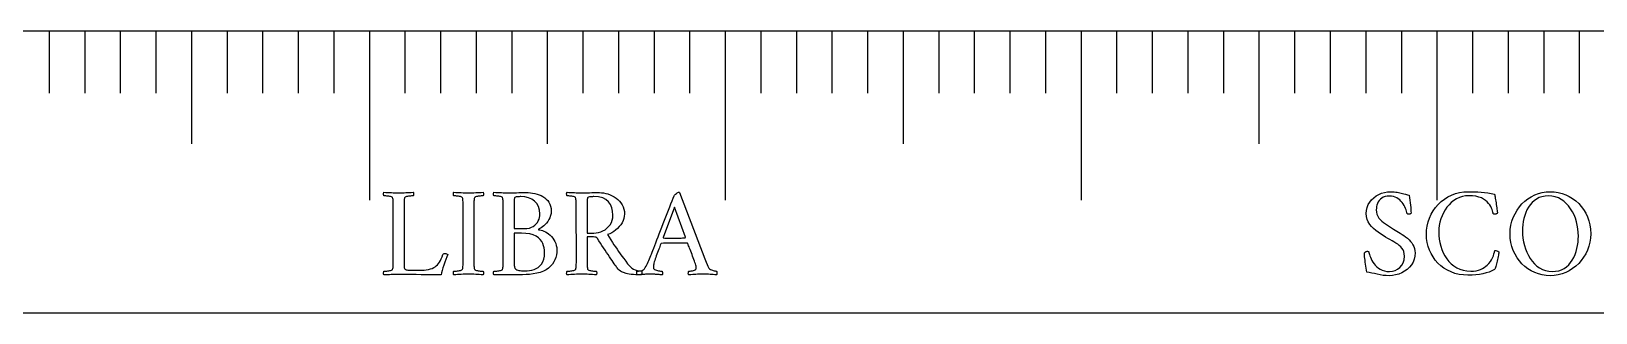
# Model space of a CAD drawing. Header units: millimetres. Extents: x 0 to 542, y 0 to 12.
# Drawn here: x 271.9 to 338.1, y 0 to 11.9 of the extents above; entities that cross this region are included whole.
import ezdxf

# ---------------------------------------------------------------- set-up
doc = ezdxf.new("R2010")
doc.units = ezdxf.units.MM
for name, color, linetype in [('CUT_OUTER', 1, 'Continuous'), ('ENGRAVE', 7, 'Continuous'), ('ENGRAVE_FINE', 8, 'Continuous'), ('TEXT', 5, 'Continuous')]:
    doc.layers.add(name, color=color, linetype=linetype)

msp = doc.modelspace()

# ---------------------------------------------------------------- linework, layer by layer
at = {"layer": 'CUT_OUTER'}
msp.add_lwpolyline([(0, 0), (542.2389, 0), (542.2389, 11.9), (0, 11.9)], close=True, dxfattribs=at)
at = {"layer": 'ENGRAVE'}
for points in [[(278.6505, 11.9), (278.6505, 7.14)], [(286.1816, 11.9), (286.1816, 4.76)], [(293.7127, 11.9), (293.7127, 7.14)], [(301.2438, 11.9), (301.2438, 4.76)], [(308.7749, 11.9), (308.7749, 7.14)], [(316.306, 11.9), (316.306, 4.76)], [(323.8371, 11.9), (323.8371, 7.14)], [(331.3682, 11.9), (331.3682, 4.76)]]:
    msp.add_lwpolyline(points, dxfattribs=at)
at = {"layer": 'ENGRAVE_FINE'}
for points in [[(272.6257, 11.9), (272.6257, 9.282)], [(274.1319, 11.9), (274.1319, 9.282)], [(275.6381, 11.9), (275.6381, 9.282)], [(277.1443, 11.9), (277.1443, 9.282)], [(280.1568, 11.9), (280.1568, 9.282)], [(281.663, 11.9), (281.663, 9.282)], [(283.1692, 11.9), (283.1692, 9.282)], [(284.6754, 11.9), (284.6754, 9.282)], [(287.6879, 11.9), (287.6879, 9.282)], [(289.1941, 11.9), (289.1941, 9.282)], [(290.7003, 11.9), (290.7003, 9.282)], [(292.2065, 11.9), (292.2065, 9.282)], [(295.219, 11.9), (295.219, 9.282)], [(296.7252, 11.9), (296.7252, 9.282)], [(298.2314, 11.9), (298.2314, 9.282)], [(299.7376, 11.9), (299.7376, 9.282)], [(302.75, 11.9), (302.75, 9.282)], [(304.2563, 11.9), (304.2563, 9.282)], [(305.7625, 11.9), (305.7625, 9.282)], [(307.2687, 11.9), (307.2687, 9.282)], [(310.2811, 11.9), (310.2811, 9.282)], [(311.7874, 11.9), (311.7874, 9.282)], [(313.2936, 11.9), (313.2936, 9.282)], [(314.7998, 11.9), (314.7998, 9.282)], [(317.8122, 11.9), (317.8122, 9.282)], [(319.3185, 11.9), (319.3185, 9.282)], [(320.8247, 11.9), (320.8247, 9.282)], [(322.3309, 11.9), (322.3309, 9.282)], [(325.3433, 11.9), (325.3433, 9.282)], [(326.8496, 11.9), (326.8496, 9.282)], [(328.3558, 11.9), (328.3558, 9.282)], [(329.862, 11.9), (329.862, 9.282)], [(332.8744, 11.9), (332.8744, 9.282)], [(334.3807, 11.9), (334.3807, 9.282)], [(335.8869, 11.9), (335.8869, 9.282)], [(337.3931, 11.9), (337.3931, 9.282)]]:
    msp.add_lwpolyline(points, dxfattribs=at)
at = {"layer": 'TEXT'}
for points in [[(287.6506, 2.2257), (287.6506, 2.2196), (287.6506, 2.2122), (287.6506, 2.2035), (287.6506, 2.1934), (287.6506, 2.1674), (287.6506, 2.1377), (287.6506, 2.1043), (287.6506, 2.0671), (287.651, 2.029), (287.652, 1.9926), (287.6537, 1.9578), (287.656, 1.9247), (287.6594, 1.8958), (287.6641, 1.8737), (287.6701, 1.8582), (287.6775, 1.8495), (287.7059, 1.8325), (287.7373, 1.8193), (287.7717, 1.8097), (287.8092, 1.8038), (287.8537, 1.8003), (287.9093, 1.7978), (287.9759, 1.7963), (288.0537, 1.7957), (288.3493, 1.7957), (288.4264, 1.7979), (288.5072, 1.8045), (288.5916, 1.8154), (288.6798, 1.8307), (288.7653, 1.8507), (288.8417, 1.8757), (288.909, 1.9058), (288.9673, 1.9409), (289.0148, 1.9791), (289.0607, 2.0242), (289.1049, 2.0759), (289.1474, 2.1343), (289.1878, 2.2015), (289.226, 2.2794), (289.2617, 2.3681), (289.2951, 2.4675), (289.3039, 2.4816), (289.3193, 2.4917), (289.3415, 2.4978), (289.3704, 2.4998), (289.4147, 2.4978), (289.451, 2.4917), (289.4792, 2.4816), (289.4994, 2.4675), (289.4609, 2.3584), (289.4208, 2.2458), (289.3789, 2.13), (289.3355, 2.0107), (289.295, 1.8942), (289.2622, 1.7863), (289.2372, 1.6873), (289.2199, 1.5969), (289.008, 1.5976), (288.7967, 1.5996), (288.5861, 1.6029), (288.3762, 1.6077), (288.1598, 1.6124), (287.9301, 1.6157), (287.6869, 1.6177), (287.4303, 1.6184), (287.3413, 1.6179), (287.257, 1.6164), (287.1774, 1.6139), (287.1025, 1.6103), (287.0293, 1.6068), (286.9547, 1.6043), (286.8788, 1.6028), (286.8015, 1.6023), (286.7923, 1.615), (286.7861, 1.6318), (286.7829, 1.6527), (286.7827, 1.6775), (286.7849, 1.7024), (286.7888, 1.7232), (286.7943, 1.74), (286.8015, 1.7528), (286.821, 1.7533), (286.8472, 1.7548), (286.8801, 1.7573), (286.9198, 1.7608), (286.9622, 1.7657), (287.0037, 1.7722), (287.0442, 1.7805), (287.0837, 1.7904), (287.1181, 1.8015), (287.1435, 1.8132), (287.1597, 1.8256), (287.167, 1.8387), (287.1765, 1.8733), (287.1838, 1.9126), (287.1886, 1.9566), (287.1911, 2.0053), (287.1923, 2.0574), (287.1932, 2.1115), (287.1937, 2.1676), (287.1938, 2.2257), (287.1938, 4.4667), (287.1937, 4.525), (287.1932, 4.5816), (287.1923, 4.6365), (287.1911, 4.6898), (287.1886, 4.7396), (287.1838, 4.7845), (287.1765, 4.8243), (287.167, 4.859), (287.1597, 4.8742), (287.1435, 4.8873), (287.1181, 4.8983), (287.0837, 4.9074), (287.0442, 4.915), (287.0037, 4.9215), (286.9622, 4.9271), (286.9198, 4.9316), (286.8801, 4.9351), (286.8472, 4.9376), (286.821, 4.9391), (286.8015, 4.9397), (286.7943, 4.9524), (286.7888, 4.9692), (286.7849, 4.99), (286.7827, 5.0149), (286.7829, 5.0397), (286.7861, 5.0606), (286.7923, 5.0774), (286.8015, 5.0901), (286.8818, 5.0873), (286.9614, 5.0841), (287.0403, 5.0806), (287.1186, 5.0767), (287.1962, 5.0732), (287.2731, 5.0706), (287.3494, 5.0691), (287.4249, 5.0686), (287.5023, 5.0691), (287.5788, 5.0706), (287.6542, 5.0732), (287.7286, 5.0767), (287.8033, 5.0806), (287.8797, 5.0841), (287.9578, 5.0873), (288.0376, 5.0901), (288.0468, 5.0774), (288.053, 5.0606), (288.0562, 5.0397), (288.0564, 5.0149), (288.0542, 4.99), (288.0503, 4.9692), (288.0448, 4.9524), (288.0376, 4.9397), (288.0181, 4.9391), (287.9919, 4.9376), (287.959, 4.9351), (287.9194, 4.9316), (287.877, 4.9271), (287.8361, 4.9215), (287.7964, 4.915), (287.7581, 4.9074), (287.7245, 4.8983), (287.699, 4.8873), (287.6815, 4.8742), (287.6721, 4.859), (287.6649, 4.8302), (287.6594, 4.7972), (287.6555, 4.7603), (287.6533, 4.7193), (287.6522, 4.6753), (287.6513, 4.6293), (287.6508, 4.5813), (287.6506, 4.5312), (287.6506, 4.5232), (287.6506, 4.5151), (287.6506, 4.507), (287.6506, 4.499), (287.6506, 4.4909), (287.6506, 4.4828), (287.6506, 4.4748), (287.6506, 4.4667)], [(290.3807, 5.0686), (290.4582, 5.0691), (290.5346, 5.0706), (290.61, 5.0732), (290.6844, 5.0767), (290.7591, 5.0806), (290.8355, 5.0841), (290.9136, 5.0873), (290.9934, 5.0901), (291.0026, 5.0774), (291.0088, 5.0606), (291.012, 5.0397), (291.0122, 5.0149), (291.01, 4.99), (291.0062, 4.9692), (291.0006, 4.9524), (290.9934, 4.9397), (290.9739, 4.9391), (290.9477, 4.9376), (290.9148, 4.9351), (290.8752, 4.9316), (290.8328, 4.9271), (290.7919, 4.9215), (290.7522, 4.915), (290.7139, 4.9074), (290.6803, 4.8983), (290.6548, 4.8873), (290.6374, 4.8742), (290.6279, 4.859), (290.6207, 4.8302), (290.6152, 4.7972), (290.6113, 4.7603), (290.6091, 4.7193), (290.608, 4.6753), (290.6071, 4.6293), (290.6066, 4.5813), (290.6064, 4.5312), (290.6064, 4.5232), (290.6064, 4.5151), (290.6064, 4.507), (290.6064, 4.499), (290.6064, 4.4909), (290.6064, 4.4828), (290.6064, 4.4748), (290.6064, 4.4667), (290.6064, 2.2257), (290.6064, 2.2176), (290.6064, 2.2096), (290.6064, 2.2015), (290.6064, 2.1934), (290.6064, 2.1854), (290.6064, 2.1773), (290.6064, 2.1693), (290.6064, 2.1612), (290.6066, 2.1113), (290.6071, 2.0638), (290.608, 2.0186), (290.6091, 1.9758), (290.6113, 1.936), (290.6152, 1.8999), (290.6207, 1.8675), (290.6279, 1.8387), (290.6374, 1.8256), (290.6548, 1.8132), (290.6803, 1.8015), (290.7139, 1.7904), (290.7522, 1.7805), (290.7919, 1.7722), (290.8328, 1.7657), (290.8752, 1.7608), (290.9148, 1.7573), (290.9477, 1.7548), (290.9739, 1.7533), (290.9934, 1.7528), (291.0006, 1.74), (291.0062, 1.7232), (291.01, 1.7024), (291.0122, 1.6775), (291.012, 1.6527), (291.0088, 1.6318), (291.0026, 1.615), (290.9934, 1.6023), (290.9136, 1.6075), (290.8355, 1.6124), (290.7591, 1.6169), (290.6844, 1.6211), (290.61, 1.6246), (290.5346, 1.6271), (290.4582, 1.6286), (290.3807, 1.6291), (290.3052, 1.6286), (290.2289, 1.6271), (290.152, 1.6246), (290.0744, 1.6211), (289.9961, 1.6169), (289.9172, 1.6124), (289.8376, 1.6075), (289.7573, 1.6023), (289.7481, 1.615), (289.7419, 1.6318), (289.7387, 1.6527), (289.7385, 1.6775), (289.7407, 1.7024), (289.7446, 1.7232), (289.7501, 1.74), (289.7573, 1.7528), (289.7768, 1.7533), (289.803, 1.7548), (289.8359, 1.7573), (289.8756, 1.7608), (289.918, 1.7657), (289.9595, 1.7722), (290, 1.7805), (290.0395, 1.7904), (290.0739, 1.8015), (290.0993, 1.8132), (290.1156, 1.8256), (290.1228, 1.8387), (290.1323, 1.8733), (290.1396, 1.9126), (290.1444, 1.9566), (290.147, 2.0053), (290.1481, 2.0574), (290.149, 2.1115), (290.1495, 2.1676), (290.1496, 2.2257), (290.1496, 4.4667), (290.1495, 4.525), (290.149, 4.5816), (290.1481, 4.6365), (290.147, 4.6898), (290.1444, 4.7396), (290.1396, 4.7845), (290.1323, 4.8243), (290.1228, 4.859), (290.1156, 4.8742), (290.0993, 4.8873), (290.0739, 4.8983), (290.0395, 4.9074), (290, 4.915), (289.9595, 4.9215), (289.918, 4.9271), (289.8756, 4.9316), (289.8359, 4.9351), (289.803, 4.9376), (289.7768, 4.9391), (289.7573, 4.9397), (289.7501, 4.9524), (289.7446, 4.9692), (289.7407, 4.99), (289.7385, 5.0149), (289.7387, 5.0397), (289.7419, 5.0606), (289.7481, 5.0774), (289.7573, 5.0901), (289.8376, 5.0873), (289.9172, 5.0841), (289.9961, 5.0806), (290.0744, 5.0767), (290.152, 5.0732), (290.2289, 5.0706), (290.3052, 5.0691), (290.3807, 5.0686)], [(292.8206, 5.0794), (292.91, 5.0769), (293.0007, 5.0693), (293.0927, 5.0567), (293.1861, 5.0391), (293.2781, 5.0159), (293.3661, 4.9867), (293.4501, 4.9514), (293.53, 4.9101), (293.6042, 4.8619), (293.6711, 4.806), (293.7305, 4.7423), (293.7826, 4.6709), (293.8249, 4.591), (293.8551, 4.5017), (293.8733, 4.4029), (293.8793, 4.2947), (293.8735, 4.1977), (293.8558, 4.1053), (293.8264, 4.0176), (293.7853, 3.9347), (293.7362, 3.8578), (293.6832, 3.7882), (293.6261, 3.7261), (293.5649, 3.6713), (293.504, 3.6243), (293.4474, 3.5854), (293.3952, 3.5545), (293.3473, 3.5316), (293.3412, 3.5262), (293.3392, 3.5209), (293.3412, 3.5155), (293.3473, 3.5101), (293.3977, 3.5041), (293.4521, 3.4913), (293.5105, 3.4718), (293.573, 3.4456), (293.6373, 3.4129), (293.7013, 3.3737), (293.765, 3.3282), (293.8283, 3.2763), (293.8886, 3.2184), (293.9432, 3.1547), (293.992, 3.0854), (294.0352, 3.0103), (294.0705, 2.93), (294.0956, 2.8451), (294.1108, 2.7554), (294.1158, 2.661), (294.1109, 2.5502), (294.0963, 2.4433), (294.072, 2.3406), (294.0379, 2.2418), (293.9917, 2.1471), (293.9311, 2.0564), (293.856, 1.9697), (293.7665, 1.8871), (293.665, 1.8151), (293.5488, 1.7548), (293.4178, 1.7062), (293.272, 1.6695), (293.1192, 1.6421), (292.9671, 1.6218), (292.8156, 1.6085), (292.6648, 1.6023), (291.4556, 1.6023), (291.4463, 1.615), (291.4401, 1.6318), (291.4369, 1.6527), (291.4368, 1.6775), (291.4389, 1.7024), (291.4428, 1.7232), (291.4484, 1.74), (291.4556, 1.7528), (291.4751, 1.7533), (291.5013, 1.7548), (291.5342, 1.7573), (291.5738, 1.7608), (291.6163, 1.7657), (291.6578, 1.7722), (291.6983, 1.7805), (291.7377, 1.7904), (291.7721, 1.8015), (291.7975, 1.8132), (291.8138, 1.8256), (291.821, 1.8387), (291.8306, 1.8733), (291.8378, 1.9126), (291.8427, 1.9566), (291.8452, 2.0053), (291.8464, 2.0574), (291.8472, 2.1115), (291.8477, 2.1676), (291.8479, 2.2257), (291.8479, 4.4667), (291.8477, 4.525), (291.8472, 4.5816), (291.8464, 4.6365), (291.8452, 4.6898), (291.8427, 4.7396), (291.8378, 4.7845), (291.8306, 4.8243), (291.821, 4.859), (291.8138, 4.8742), (291.7975, 4.8873), (291.7721, 4.8983), (291.7377, 4.9074), (291.6983, 4.915), (291.6578, 4.9215), (291.6163, 4.9271), (291.5738, 4.9316), (291.5342, 4.9351), (291.5013, 4.9376), (291.4751, 4.9391), (291.4556, 4.9397), (291.4484, 4.9524), (291.4428, 4.9692), (291.4389, 4.99), (291.4368, 5.0149), (291.4369, 5.0397), (291.4401, 5.0606), (291.4463, 5.0774), (291.4556, 5.0901), (291.5358, 5.0873), (291.6155, 5.0841), (291.6944, 5.0806), (291.7726, 5.0767), (291.8502, 5.0732), (291.9272, 5.0706), (292.0034, 5.0691), (292.079, 5.0686), (292.1582, 5.069), (292.2402, 5.07), (292.3248, 5.0717), (292.4122, 5.074), (292.5042, 5.0764), (292.603, 5.078), (292.7084, 5.079), (292.8206, 5.0794)], [(292.3047, 3.5585), (292.74, 3.5585), (292.8525, 3.5642), (292.9536, 3.5813), (293.0433, 3.6099), (293.1216, 3.6498), (293.1893, 3.6987), (293.2472, 3.754), (293.2954, 3.8156), (293.3339, 3.8836), (293.3632, 3.9553), (293.3842, 4.0281), (293.3968, 4.1018), (293.401, 4.1765), (293.3871, 4.3413), (293.3453, 4.4862), (293.2756, 4.6113), (293.178, 4.7166), (293.0576, 4.8001), (292.9194, 4.8597), (292.7633, 4.8955), (292.5895, 4.9074), (292.5622, 4.9071), (292.5284, 4.9061), (292.4883, 4.9044), (292.4417, 4.902), (292.3972, 4.8973), (292.3631, 4.8886), (292.3395, 4.8758), (292.3262, 4.859), (292.319, 4.8345), (292.3134, 4.804), (292.3096, 4.7673), (292.3074, 4.7247), (292.3062, 4.6783), (292.3054, 4.6306), (292.3049, 4.5816), (292.3047, 4.5312), (292.3047, 4.5208), (292.3047, 4.5111), (292.3047, 4.502), (292.3047, 4.4936), (292.3047, 4.4855), (292.3047, 4.4775), (292.3047, 4.4694), (292.3047, 4.4613)], [(295.9162, 5.0794), (296.0055, 5.0757), (296.0962, 5.0646), (296.1882, 5.0461), (296.2816, 5.0203), (296.3738, 4.9873), (296.4623, 4.9477), (296.5471, 4.9014), (296.6282, 4.8483), (296.7036, 4.7883), (296.7713, 4.7213), (296.8313, 4.6473), (296.8835, 4.5661), (296.9258, 4.478), (296.9561, 4.3828), (296.9742, 4.2805), (296.9802, 4.1711), (296.9737, 4.0778), (296.954, 3.9857), (296.9213, 3.895), (296.8754, 3.8057), (296.8194, 3.7197), (296.7559, 3.6391), (296.685, 3.5639), (296.6067, 3.494), (296.5239, 3.4315), (296.4395, 3.3784), (296.3533, 3.3348), (296.2655, 3.3005), (296.3347, 3.1873), (296.4025, 3.0788), (296.469, 2.975), (296.5342, 2.876), (296.5993, 2.7794), (296.6659, 2.6832), (296.7337, 2.5873), (296.8029, 2.4917), (296.8748, 2.3938), (296.9507, 2.2908), (297.0306, 2.1829), (297.1146, 2.0698), (297.1722, 1.9993), (297.2322, 1.9382), (297.2945, 1.8864), (297.3591, 1.8441), (297.4302, 1.8102), (297.5116, 1.7837), (297.6035, 1.7645), (297.7058, 1.7528), (297.7145, 1.7397), (297.7192, 1.7219), (297.7199, 1.6993), (297.7165, 1.6721), (297.7115, 1.6456), (297.7071, 1.6251), (297.7034, 1.6107), (297.7004, 1.6023), (297.5743, 1.6035), (297.4592, 1.607), (297.3553, 1.6129), (297.2624, 1.6211), (297.1809, 1.631), (297.1112, 1.6419), (297.0533, 1.6538), (297.0071, 1.6668), (296.9776, 1.679), (296.9426, 1.6943), (296.9023, 1.7126), (296.8566, 1.7339), (296.8086, 1.7613), (296.7612, 1.7978), (296.7146, 1.8433), (296.6685, 1.8979), (296.6491, 1.9244), (296.6229, 1.961), (296.5899, 2.0077), (296.5503, 2.0645), (296.5053, 2.1296), (296.4563, 2.2015), (296.4032, 2.2801), (296.3461, 2.3654), (296.286, 2.4556), (296.2238, 2.5488), (296.1597, 2.645), (296.0935, 2.7443), (296.027, 2.8446), (295.9618, 2.9438), (295.898, 3.0421), (295.8355, 3.1393), (295.8093, 3.1675), (295.7737, 3.1877), (295.7287, 3.1998), (295.6743, 3.2038), (295.4002, 3.2038), (295.4002, 2.2257), (295.4002, 2.2176), (295.4002, 2.2096), (295.4002, 2.2015), (295.4002, 2.1934), (295.4002, 2.1854), (295.4002, 2.1773), (295.4002, 2.1693), (295.4002, 2.1612), (295.4004, 2.1113), (295.4009, 2.0638), (295.4017, 2.0186), (295.4029, 1.9758), (295.4051, 1.936), (295.409, 1.8999), (295.4145, 1.8675), (295.4217, 1.8387), (295.4311, 1.8256), (295.4486, 1.8132), (295.4741, 1.8015), (295.5077, 1.7904), (295.546, 1.7805), (295.5856, 1.7722), (295.6266, 1.7657), (295.6689, 1.7608), (295.7086, 1.7573), (295.7415, 1.7548), (295.7677, 1.7533), (295.7872, 1.7528), (295.7944, 1.74), (295.7999, 1.7232), (295.8038, 1.7024), (295.806, 1.6775), (295.8058, 1.6527), (295.8026, 1.6318), (295.7964, 1.615), (295.7872, 1.6023), (295.7074, 1.6075), (295.6293, 1.6124), (295.5529, 1.6169), (295.4782, 1.6211), (295.4038, 1.6246), (295.3284, 1.6271), (295.2519, 1.6286), (295.1745, 1.6291), (295.0989, 1.6286), (295.0227, 1.6271), (294.9458, 1.6246), (294.8682, 1.6211), (294.7899, 1.6169), (294.711, 1.6124), (294.6314, 1.6075), (294.5511, 1.6023), (294.5419, 1.615), (294.5357, 1.6318), (294.5325, 1.6527), (294.5323, 1.6775), (294.5345, 1.7024), (294.5383, 1.7232), (294.5439, 1.74), (294.5511, 1.7528), (294.5706, 1.7533), (294.5968, 1.7548), (294.6297, 1.7573), (294.6693, 1.7608), (294.7118, 1.7657), (294.7533, 1.7722), (294.7938, 1.7805), (294.8333, 1.7904), (294.8677, 1.8015), (294.893, 1.8132), (294.9093, 1.8256), (294.9166, 1.8387), (294.9261, 1.8733), (294.9333, 1.9126), (294.9382, 1.9566), (294.9407, 2.0053), (294.9419, 2.0574), (294.9428, 2.1115), (294.9433, 2.1676), (294.9434, 2.2257), (294.938, 4.4667), (294.9379, 4.525), (294.9374, 4.5816), (294.9365, 4.6365), (294.9354, 4.6898), (294.9328, 4.7396), (294.928, 4.7845), (294.9208, 4.8243), (294.9112, 4.859), (294.904, 4.8742), (294.8877, 4.8873), (294.8623, 4.8983), (294.8279, 4.9074), (294.7886, 4.915), (294.7486, 4.9215), (294.708, 4.9271), (294.6667, 4.9316), (294.6282, 4.9351), (294.5961, 4.9376), (294.5704, 4.9391), (294.5511, 4.9397), (294.5439, 4.9524), (294.5383, 4.9692), (294.5345, 4.99), (294.5323, 5.0149), (294.5325, 5.0397), (294.5357, 5.0606), (294.5419, 5.0774), (294.5511, 5.0901), (294.6312, 5.0873), (294.7103, 5.0841), (294.7884, 5.0806), (294.8655, 5.0767), (294.9419, 5.0732), (295.018, 5.0706), (295.0937, 5.0691), (295.1691, 5.0686), (295.2486, 5.069), (295.331, 5.07), (295.4165, 5.0717), (295.505, 5.074), (295.5982, 5.0764), (295.6978, 5.078), (295.8038, 5.079), (295.9162, 5.0794)], [(296.4912, 4.1228), (296.4796, 4.287), (296.4448, 4.4358), (296.3869, 4.5692), (296.3058, 4.6871), (296.1975, 4.7835), (296.0579, 4.8523), (295.8871, 4.8936), (295.6851, 4.9074), (295.6577, 4.9071), (295.6239, 4.9061), (295.5838, 4.9044), (295.5373, 4.902), (295.4928, 4.8973), (295.4587, 4.8886), (295.435, 4.8758), (295.4217, 4.859), (295.4122, 4.8307), (295.4049, 4.7939), (295.4001, 4.7487), (295.3975, 4.6951), (295.3964, 4.6372), (295.3955, 4.5789), (295.395, 4.5203), (295.3949, 4.4613), (295.4002, 3.365), (295.6797, 3.365), (295.7806, 3.3709), (295.8792, 3.3885), (295.9754, 3.4179), (296.0693, 3.4591), (296.1578, 3.5108), (296.2379, 3.5719), (296.3096, 3.6425), (296.373, 3.7224), (296.4247, 3.8109), (296.4616, 3.9071), (296.4838, 4.0111), (296.4912, 4.1228)], [(298.0712, 2.3493), (298.0744, 2.3575), (298.084, 2.3822), (298.0999, 2.4234), (298.1223, 2.481), (298.15, 2.5527), (298.182, 2.6361), (298.2185, 2.7314), (298.2593, 2.8383), (298.3038, 2.9544), (298.3513, 3.0768), (298.4019, 3.2056), (298.4555, 3.3408), (298.5107, 3.4802), (298.5663, 3.6216), (298.6222, 3.7651), (298.6785, 3.9105), (298.7344, 4.0554), (298.7893, 4.1973), (298.8432, 4.3362), (298.8961, 4.4721), (298.947, 4.6024), (298.9949, 4.7247), (299.0397, 4.8389), (299.0816, 4.945), (299.0955, 4.9672), (299.1158, 4.9907), (299.1425, 5.0156), (299.1756, 5.0418), (299.2097, 5.0653), (299.2394, 5.0821), (299.2648, 5.0921), (299.2858, 5.0955), (299.2906, 5.0953), (299.2945, 5.0948), (299.2974, 5.094), (299.2992, 5.0928), (299.3011, 5.0913), (299.3039, 5.0895), (299.3078, 5.0873), (299.3126, 5.0848), (300.3821, 2.2794), (300.4348, 2.141), (300.4748, 2.0376), (300.502, 1.9691), (300.5165, 1.9355), (300.5331, 1.9069), (300.5561, 1.8804), (300.5855, 1.8559), (300.6213, 1.8334), (300.6602, 1.8134), (300.6992, 1.7964), (300.7381, 1.7825), (300.7771, 1.7716), (300.8125, 1.7633), (300.8409, 1.7575), (300.8623, 1.7539), (300.8765, 1.7528), (300.8856, 1.7375), (300.8913, 1.7185), (300.8937, 1.6958), (300.8927, 1.6695), (300.89, 1.6441), (300.8873, 1.6244), (300.8846, 1.6105), (300.8819, 1.6023), (300.806, 1.6075), (300.7341, 1.6124), (300.6663, 1.6169), (300.6024, 1.6211), (300.5376, 1.6246), (300.4668, 1.6271), (300.3898, 1.6286), (300.3069, 1.6291), (300.2194, 1.6286), (300.1396, 1.6271), (300.0675, 1.6246), (300.0032, 1.6211), (299.9389, 1.6169), (299.8669, 1.6124), (299.7871, 1.6075), (299.6996, 1.6023), (299.6903, 1.615), (299.6841, 1.6318), (299.6809, 1.6527), (299.6808, 1.6775), (299.6833, 1.7024), (299.6882, 1.7232), (299.6954, 1.74), (299.705, 1.7528), (299.7325, 1.7539), (299.7668, 1.7575), (299.8077, 1.7633), (299.8554, 1.7716), (299.9025, 1.7818), (299.9414, 1.7937), (299.9723, 1.8073), (299.9952, 1.8226), (300.0046, 1.8354), (300.0113, 1.8522), (300.0153, 1.873), (300.0167, 1.8979), (300.0145, 1.9262), (300.0079, 1.963), (299.997, 2.0082), (299.9817, 2.0618), (299.9631, 2.1214), (299.9421, 2.1847), (299.9188, 2.2517), (299.8931, 2.3224), (299.8662, 2.3945), (299.8393, 2.4655), (299.8124, 2.5355), (299.7856, 2.6046), (299.7599, 2.6701), (299.7365, 2.7295), (299.7155, 2.7829), (299.6969, 2.8303), (299.6816, 2.8691), (299.6707, 2.8968), (299.6641, 2.9134), (299.662, 2.919), (299.6613, 2.9196), (299.6593, 2.9216), (299.6559, 2.925), (299.6512, 2.9297), (299.6458, 2.9344), (299.6405, 2.9378), (299.6351, 2.9398), (299.6297, 2.9405), (299.5871, 2.9428), (299.5397, 2.9445), (299.4876, 2.9455), (299.4309, 2.9458), (299.3728, 2.9458), (299.3167, 2.9458), (299.2626, 2.9458), (299.2105, 2.9458), (299.1971, 2.9458), (299.1837, 2.9458), (299.1702, 2.9458), (299.1568, 2.9458), (299.1437, 2.9458), (299.1313, 2.9458), (299.1195, 2.9458), (299.1084, 2.9458), (299.0308, 2.9457), (298.9593, 2.9452), (298.8938, 2.9443), (298.8343, 2.9431), (298.7739, 2.9413), (298.7054, 2.9384), (298.6288, 2.9346), (298.5441, 2.9297), (298.5411, 2.9292), (298.5374, 2.9277), (298.533, 2.9252), (298.528, 2.9216), (298.5233, 2.9181), (298.5199, 2.9156), (298.5179, 2.9141), (298.5173, 2.9136), (298.5147, 2.9069), (298.5072, 2.8867), (298.4946, 2.8531), (298.477, 2.8061), (298.4558, 2.7498), (298.4326, 2.6885), (298.4074, 2.6222), (298.3802, 2.5508), (298.3528, 2.4781), (298.3272, 2.4077), (298.3031, 2.3397), (298.2808, 2.2741), (298.2588, 2.2096), (298.2412, 2.1504), (298.2279, 2.0967), (298.219, 2.0483), (298.2131, 2.005), (298.2089, 1.9664), (298.2064, 1.9325), (298.2056, 1.9032), (298.2108, 1.8752), (298.2264, 1.8502), (298.2524, 1.8282), (298.2889, 1.8092), (298.3308, 1.7932), (298.3735, 1.7803), (298.4168, 1.7704), (298.4608, 1.7635), (298.501, 1.7588), (298.5327, 1.7554), (298.5561, 1.7534), (298.571, 1.7528), (298.576, 1.7445), (298.5804, 1.7306), (298.5841, 1.7109), (298.5871, 1.6856), (298.5888, 1.6592), (298.5885, 1.6365), (298.5861, 1.6176), (298.5818, 1.6023), (298.5325, 1.605), (298.487, 1.6077), (298.4452, 1.6103), (298.4071, 1.613), (298.3708, 1.6157), (298.3345, 1.6184), (298.2983, 1.6211), (298.262, 1.6238), (298.2229, 1.6261), (298.178, 1.6278), (298.1275, 1.6288), (298.0712, 1.6291), (298.0144, 1.6288), (297.9624, 1.6278), (297.915, 1.6261), (297.8724, 1.6238), (297.8321, 1.6211), (297.7917, 1.6184), (297.7514, 1.6157), (297.7111, 1.613), (297.6681, 1.6103), (297.6198, 1.6077), (297.566, 1.605), (297.5069, 1.6023), (297.5022, 1.6105), (297.4989, 1.6244), (297.4968, 1.6441), (297.4962, 1.6695), (297.4968, 1.6958), (297.4989, 1.7185), (297.5022, 1.7375), (297.5069, 1.7528), (297.5353, 1.7543), (297.5721, 1.7588), (297.6173, 1.7664), (297.6708, 1.7769), (297.7237, 1.7909), (297.7669, 1.8085), (297.8003, 1.8298), (297.824, 1.8549), (297.8628, 1.9074), (297.8986, 1.963), (297.9313, 2.0216), (297.961, 2.0833), (297.9891, 2.1473), (298.0168, 2.2129), (298.0442, 2.2803), (298.0712, 2.3493)], [(329.4085, 5.1116), (329.4883, 5.1105), (329.561, 5.1069), (329.6266, 5.101), (329.6853, 5.0928), (329.7407, 5.0826), (329.7968, 5.0706), (329.8535, 5.057), (329.911, 5.0418), (329.9723, 5.025), (330.0406, 5.0068), (330.116, 4.9873), (330.1985, 4.9665), (330.2138, 4.8636), (330.2274, 4.7589), (330.2393, 4.6526), (330.2495, 4.5446), (330.2581, 4.4427), (330.265, 4.3545), (330.2702, 4.2801), (330.2737, 4.2195), (330.2734, 4.2069), (330.267, 4.196), (330.2546, 4.1868), (330.2361, 4.1792), (330.2156, 4.1733), (330.1971, 4.1691), (330.1807, 4.1666), (330.1662, 4.1658), (330.1484, 4.1671), (330.1327, 4.1711), (330.1189, 4.1779), (330.1071, 4.1873), (330.0991, 4.2376), (330.0856, 4.2921), (330.0668, 4.3505), (330.0426, 4.413), (330.0132, 4.4768), (329.9788, 4.5393), (329.9394, 4.6004), (329.8948, 4.6602), (329.8455, 4.7168), (329.7914, 4.7683), (329.7326, 4.8149), (329.6691, 4.8564), (329.6011, 4.8904), (329.5287, 4.9148), (329.452, 4.9294), (329.3709, 4.9343), (329.2691, 4.9286), (329.1787, 4.9114), (329.0998, 4.8829), (329.0323, 4.8429), (328.9749, 4.7945), (328.9261, 4.7408), (328.8862, 4.6817), (328.8549, 4.6172), (328.8314, 4.5504), (328.8146, 4.4842), (328.8046, 4.4187), (328.8012, 4.3539), (328.8081, 4.2534), (328.8287, 4.1617), (328.8632, 4.0788), (328.9114, 4.0045), (328.9701, 3.9367), (329.0363, 3.8729), (329.1099, 3.8131), (329.1908, 3.7573), (329.2756, 3.7033), (329.3608, 3.6485), (329.4463, 3.5931), (329.5321, 3.537), (329.5983, 3.4957), (329.6678, 3.4523), (329.7407, 3.407), (329.8169, 3.3596), (329.8942, 3.3099), (329.9701, 3.2575), (330.0447, 3.2024), (330.1179, 3.1447), (330.1871, 3.0834), (330.2495, 3.0177), (330.3053, 2.9477), (330.3543, 2.8733), (330.3943, 2.7942), (330.4229, 2.71), (330.44, 2.6209), (330.4457, 2.5266), (330.4358, 2.3884), (330.4061, 2.2586), (330.3565, 2.1372), (330.2872, 2.0242), (330.2022, 1.9214), (330.1058, 1.8307), (329.998, 1.7521), (329.8787, 1.6856), (329.7519, 1.6327), (329.6214, 1.5949), (329.4872, 1.5722), (329.3494, 1.5647), (329.2189, 1.5684), (329.0907, 1.5794), (328.9649, 1.5979), (328.8415, 1.6238), (328.7224, 1.652), (328.6097, 1.6775), (328.5034, 1.7004), (328.4035, 1.7205), (328.3879, 1.7998), (328.3733, 1.8817), (328.3597, 1.9664), (328.3471, 2.0537), (328.3357, 2.1397), (328.3256, 2.2203), (328.3168, 2.2955), (328.3095, 2.3654), (328.3036, 2.4262), (328.2994, 2.4742), (328.2969, 2.5095), (328.296, 2.532), (328.31, 2.5449), (328.3249, 2.5569), (328.3409, 2.5678), (328.3578, 2.5777), (328.3755, 2.5859), (328.3934, 2.5918), (328.4117, 2.5953), (328.4304, 2.5965), (328.4522, 2.5935), (328.4693, 2.5844), (328.4818, 2.5693), (328.4895, 2.5481), (328.4997, 2.507), (328.5144, 2.4588), (328.5333, 2.4035), (328.5567, 2.3412), (328.5852, 2.2749), (328.6198, 2.2075), (328.6605, 2.1392), (328.7071, 2.0698), (328.7606, 2.0028), (328.8214, 1.9415), (328.8895, 1.8859), (328.9651, 1.8361), (329.0493, 1.7949), (329.1431, 1.7655), (329.2468, 1.7479), (329.3601, 1.742), (329.4824, 1.7526), (329.5966, 1.7843), (329.7027, 1.8372), (329.8008, 1.9113), (329.8831, 2.0045), (329.9419, 2.1148), (329.9771, 2.2423), (329.9889, 2.3869), (329.9827, 2.491), (329.964, 2.5831), (329.933, 2.663), (329.8895, 2.7309), (329.8361, 2.7906), (329.7753, 2.8464), (329.7071, 2.8981), (329.6315, 2.9458), (329.5507, 2.9922), (329.4669, 3.0399), (329.3801, 3.0889), (329.2902, 3.1393), (329.19, 3.1999), (329.088, 3.2636), (328.9844, 3.3302), (328.8791, 3.3999), (328.7772, 3.4743), (328.6836, 3.5551), (328.5985, 3.6423), (328.5217, 3.7358), (328.4583, 3.8369), (328.4129, 3.9468), (328.3857, 4.0653), (328.3766, 4.1926), (328.3859, 4.3278), (328.4136, 4.454), (328.4598, 4.571), (328.5244, 4.679), (328.6039, 4.7766), (328.6944, 4.8624), (328.796, 4.9365), (328.9087, 4.9988), (329.0286, 5.0481), (329.1519, 5.0834), (329.2785, 5.1046), (329.4085, 5.1116)], [(332.6975, 5.117), (332.828, 5.1157), (332.9615, 5.1116), (333.098, 5.1049), (333.2376, 5.0955), (333.3792, 5.0821), (333.5218, 5.0633), (333.6653, 5.0391), (333.8099, 5.0095), (333.8111, 5.0026), (333.8146, 4.982), (333.8205, 4.9475), (333.8288, 4.8993), (333.8383, 4.8419), (333.8482, 4.7798), (333.8585, 4.7129), (333.8691, 4.6414), (333.8796, 4.5692), (333.8899, 4.5003), (333.8998, 4.4348), (333.9094, 4.3727), (333.9176, 4.3184), (333.9235, 4.2766), (333.927, 4.2472), (333.9282, 4.2303), (333.9282, 4.2195), (333.9228, 4.2088), (333.9121, 4.198), (333.8959, 4.1873), (333.8768, 4.1779), (333.857, 4.1711), (333.8365, 4.1671), (333.8153, 4.1658), (333.7972, 4.1668), (333.7804, 4.1698), (333.7649, 4.1748), (333.7508, 4.1819), (333.7436, 4.2155), (333.7327, 4.2571), (333.7181, 4.3068), (333.6998, 4.3646), (333.6756, 4.4271), (333.6433, 4.4909), (333.603, 4.5561), (333.5547, 4.6226), (333.4964, 4.6872), (333.4264, 4.7469), (333.3446, 4.8014), (333.251, 4.851), (333.1435, 4.8921), (333.0199, 4.9215), (332.8802, 4.9391), (332.7244, 4.945), (332.5826, 4.9368), (332.4476, 4.9121), (332.3193, 4.871), (332.1977, 4.8134), (332.0837, 4.7418), (331.978, 4.6589), (331.8808, 4.5645), (331.7919, 4.4587), (331.7123, 4.3441), (331.6428, 4.2235), (331.5834, 4.0969), (331.534, 3.9642), (331.4952, 3.8284), (331.4675, 3.6922), (331.4508, 3.5556), (331.4453, 3.4188), (331.4505, 3.2663), (331.4661, 3.1151), (331.4922, 2.9653), (331.5286, 2.8168), (331.5756, 2.6726), (331.6334, 2.5354), (331.7019, 2.4052), (331.7812, 2.2821), (331.8712, 2.1686), (331.972, 2.0671), (332.0835, 1.9778), (332.2057, 1.9005), (332.3389, 1.8382), (332.4832, 1.7937), (332.6385, 1.767), (332.805, 1.7581), (332.9214, 1.7628), (333.0287, 1.7769), (333.1269, 1.8005), (333.2161, 1.8334), (333.2972, 1.8727), (333.3713, 1.9153), (333.4383, 1.9613), (333.4982, 2.0107), (333.5708, 2.0826), (333.6326, 2.1585), (333.6837, 2.2384), (333.724, 2.3224), (333.7562, 2.4057), (333.7831, 2.4836), (333.8046, 2.5562), (333.8207, 2.6234), (333.8654, 2.6247), (333.908, 2.618), (333.9487, 2.6032), (333.9873, 2.5804), (333.9861, 2.5569), (333.9826, 2.524), (333.9767, 2.4816), (333.9685, 2.4299), (333.9586, 2.3723), (333.9477, 2.3123), (333.9357, 2.25), (333.9228, 2.1854), (333.909, 2.1214), (333.8946, 2.0611), (333.8795, 2.0045), (333.8637, 1.9516), (333.8479, 1.9052), (333.8328, 1.8683), (333.8183, 1.8408), (333.8046, 1.8226), (333.6934, 1.7672), (333.5748, 1.7192), (333.4489, 1.6785), (333.3155, 1.6453), (333.1728, 1.6194), (333.0186, 1.6009), (332.853, 1.5898), (332.676, 1.5862), (332.4866, 1.5947), (332.3052, 1.6204), (332.1319, 1.6632), (331.9666, 1.7232), (331.8109, 1.7981), (331.6663, 1.8858), (331.5328, 1.9862), (331.4104, 2.0994), (331.3002, 2.2233), (331.2035, 2.356), (331.1202, 2.4974), (331.0503, 2.6476), (330.995, 2.8046), (330.9556, 2.9667), (330.9319, 3.1338), (330.924, 3.3059), (330.9322, 3.4885), (330.9569, 3.6653), (330.9981, 3.8364), (331.0557, 4.0019), (331.1281, 4.1599), (331.2135, 4.3089), (331.3121, 4.4488), (331.4238, 4.5796), (331.5476, 4.699), (331.6824, 4.8046), (331.8284, 4.8965), (331.9854, 4.9746), (332.1518, 5.0369), (332.326, 5.0814), (332.5079, 5.1081), (332.6975, 5.117)], [(336.1638, 5.117), (336.336, 5.1089), (336.5031, 5.0848), (336.6652, 5.0444), (336.8222, 4.988), (336.9722, 4.9166), (337.1131, 4.8315), (337.2449, 4.7326), (337.3677, 4.6199), (337.4797, 4.4949), (337.5793, 4.3592), (337.6664, 4.2128), (337.7412, 4.0556), (337.8011, 3.8888), (337.844, 3.7137), (337.8696, 3.5301), (337.8782, 3.3381), (337.8696, 3.1559), (337.844, 2.9801), (337.8011, 2.8106), (337.7412, 2.6476), (337.6664, 2.4924), (337.5793, 2.3466), (337.4797, 2.2102), (337.3677, 2.0833), (337.2449, 1.9677), (337.1131, 1.8656), (336.9722, 1.7769), (336.8222, 1.7017), (336.6652, 1.6417), (336.5031, 1.5989), (336.336, 1.5732), (336.1638, 1.5647), (335.9941, 1.5727), (335.8286, 1.5969), (335.6676, 1.6372), (335.5109, 1.6936), (335.3611, 1.765), (335.2207, 1.8502), (335.0897, 1.9491), (334.9681, 2.0618), (334.8574, 2.1867), (334.7592, 2.3224), (334.6733, 2.4689), (334.6, 2.6261), (334.5412, 2.7925), (334.4992, 2.9667), (334.474, 3.1485), (334.4656, 3.3381), (334.474, 3.5205), (334.4992, 3.6969), (334.5412, 3.8672), (334.6, 4.0314), (334.6733, 4.1878), (334.7592, 4.3344), (334.8574, 4.4713), (334.9681, 4.5984), (335.0897, 4.7139), (335.2207, 4.816), (335.3611, 4.9047), (335.5109, 4.98), (335.6676, 5.0399), (335.8286, 5.0827), (335.9941, 5.1084), (336.1638, 5.117)], [(336.0886, 4.9397), (335.9462, 4.9314), (335.8145, 4.9067), (335.6936, 4.8656), (335.5834, 4.808), (335.4835, 4.7369), (335.3933, 4.6555), (335.3129, 4.5636), (335.2422, 4.4613), (335.1807, 4.3508), (335.128, 4.2343), (335.084, 4.1117), (335.0487, 3.983), (335.0217, 3.8514), (335.0023, 3.7197), (334.9908, 3.588), (334.9869, 3.4564), (334.9921, 3.3034), (335.0077, 3.1507), (335.0338, 2.9984), (335.0702, 2.8464), (335.1167, 2.6979), (335.173, 2.5562), (335.239, 2.4212), (335.3147, 2.2929), (335.3999, 2.1741), (335.4941, 2.0678), (335.5974, 1.9739), (335.7097, 1.8925), (335.8311, 1.8266), (335.9616, 1.7796), (336.1012, 1.7514), (336.2498, 1.742), (336.3922, 1.7502), (336.5239, 1.7749), (336.6448, 1.8161), (336.755, 1.8737), (336.8551, 1.9451), (336.9458, 2.0275), (337.0271, 2.1211), (337.099, 2.2257), (337.1616, 2.3387), (337.2152, 2.4574), (337.2597, 2.5819), (337.2951, 2.712), (337.3221, 2.8449), (337.3415, 2.9774), (337.3531, 3.1096), (337.3569, 3.2414), (337.3517, 3.3942), (337.3361, 3.5464), (337.3101, 3.6979), (337.2736, 3.8487), (337.2269, 3.9958), (337.1702, 4.1362), (337.1033, 4.2699), (337.0264, 4.3969), (336.9401, 4.5143), (336.845, 4.6192), (336.7412, 4.7118), (336.6287, 4.7919), (336.5073, 4.8565), (336.3768, 4.9027), (336.2372, 4.9304), (336.0886, 4.9397)], [(299.0977, 4.4613), (298.6194, 3.1823), (298.6195, 3.1816), (298.62, 3.1796), (298.6209, 3.1762), (298.6221, 3.1715), (298.6236, 3.1668), (298.6254, 3.1635), (298.6276, 3.1615), (298.6301, 3.1608), (298.6837, 3.1583), (298.7423, 3.1561), (298.806, 3.1542), (298.8746, 3.1527), (298.9423, 3.1516), (299.003, 3.1507), (299.0565, 3.1502), (299.103, 3.15), (299.1633, 3.1504), (299.2206, 3.1514), (299.2749, 3.1531), (299.3261, 3.1554), (299.377, 3.1581), (299.4302, 3.1608), (299.4858, 3.1635), (299.5437, 3.1662), (299.5486, 3.167), (299.5525, 3.1695), (299.5553, 3.1737), (299.5572, 3.1796), (299.5583, 3.1855), (299.5592, 3.1897), (299.5597, 3.1922), (299.5599, 3.193)], [(292.3047, 3.3596), (292.3047, 2.2203), (292.3049, 2.199), (292.3054, 2.1726), (292.3062, 2.1412), (292.3074, 2.1048), (292.3092, 2.0663), (292.3121, 2.0289), (292.3159, 1.9924), (292.3208, 1.957), (292.3265, 1.9251), (292.3329, 1.8992), (292.34, 1.8794), (292.3477, 1.8656), (292.3801, 1.8364), (292.4182, 1.8132), (292.4621, 1.7961), (292.5116, 1.785), (292.5665, 1.7779), (292.6265, 1.7729), (292.6915, 1.7699), (292.7615, 1.7689), (292.8604, 1.7726), (292.9583, 1.7837), (293.0552, 1.8021), (293.1511, 1.828), (293.2427, 1.8644), (293.3265, 1.9147), (293.4025, 1.9786), (293.4709, 2.0564), (293.5273, 2.1503), (293.5676, 2.2626), (293.5918, 2.3935), (293.5999, 2.5428), (293.5952, 2.6413), (293.5811, 2.7382), (293.5576, 2.8335), (293.5246, 2.927), (293.4785, 3.0159), (293.4151, 3.097), (293.3347, 3.1704), (293.2371, 3.236), (293.1191, 3.2901), (292.9771, 3.3287), (292.8114, 3.3519), (292.6218, 3.3596)]]:
    msp.add_lwpolyline(points, close=True, dxfattribs=at)

doc.saveas('drawing.dxf')
